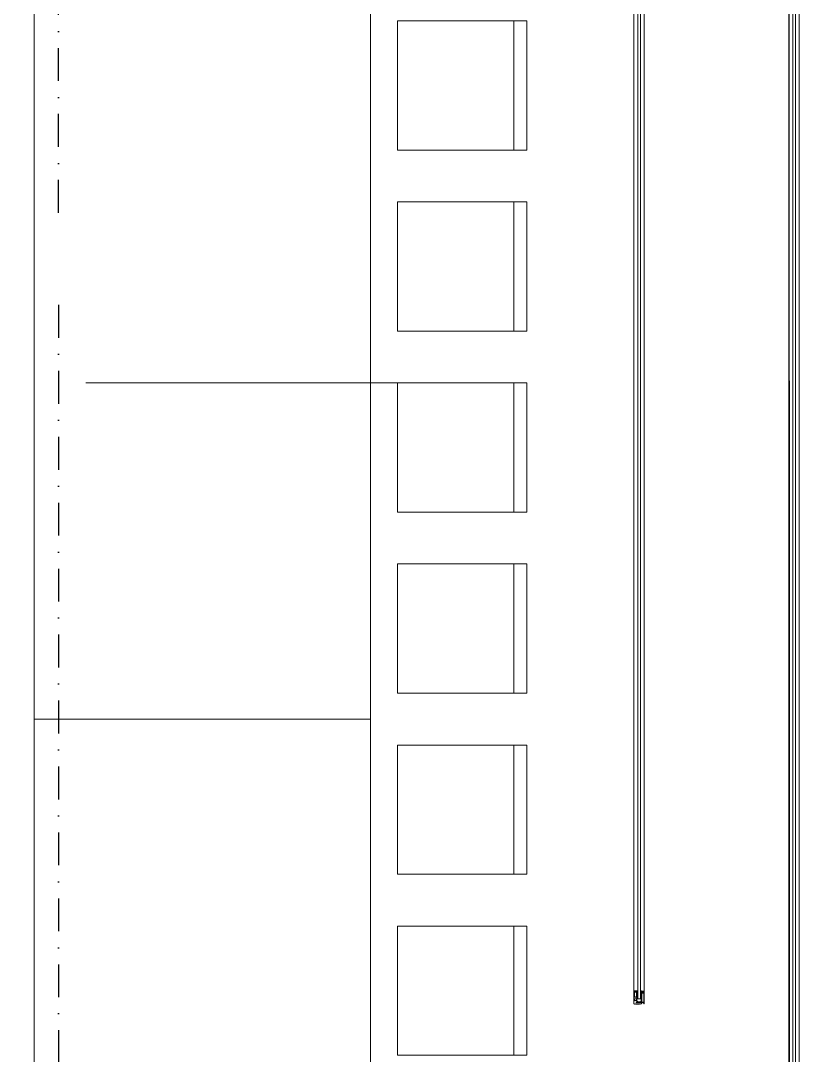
# Model space of a CAD drawing. Extents: x -3709 to 34975, y -230 to 8245.
# Drawn here: x 16999.7 to 17300.8, y 2177.5 to 2577.6 of the extents above; entities that cross this region are included whole.
import ezdxf

# ---------------------------------------------------------------- set-up
doc = ezdxf.new("R2010")
doc.units = 0
doc.linetypes.add('DASHDOT', pattern=[25.4, 12.7, -6.35, 0, -6.35])
doc.layers.get('0').update_dxf_attribs({"color": 9, "lineweight": 9})
for name, color, linetype, lineweight in [('0 @ 1', 9, 'Continuous', 9), ('05', 9, 'Continuous', 9), ('06D', 9, 'Continuous', 9), ('10', 9, 'Continuous', 9), ('15', 9, 'Continuous', 9), ('E-KABLO', 7, 'Continuous', 30)]:
    doc.layers.add(name, color=color, linetype=linetype, lineweight=lineweight)
pattern_1 = [(225, (-604.72494, -2171.82614), (-0.0883883476, 0.0883883476), []), (135, (-604.72494, -2171.82614), (0.0883883476, 0.0883883476), [])]

# ---------------------------------------------------------------- blocks, each defined once
blk = doc.blocks.new('p-strahle-alüminyumdoğramaprofili')
at = {"layer": '10'}
h = blk.add_hatch(dxfattribs=at)
h.set_pattern_fill('NET', color=256, angle=315, style=0)
h.set_pattern_definition(pattern_1)
h.paths.add_polyline_path([(-4.62, 2.65), (-4.68, 2.65), (-4.72, 2.75), (-4.72, 2.8), (-4.69, 2.8), (-4.69, 2.92), (-4.98, 2.92), (-4.98, 2.8), (-4.95, 2.8), (-4.99, 2.65), (-5.08, 2.66), (-5.25, 2.28), (-5.14, 2.28), (-5.14, 2.33), (-4.98, 2.52, 0.2599), (-4.9, 2.28), (-4.66, 2.28, 0.382682)])
h.paths.add_polyline_path([(-4.86, 2.52), (-4.67, 2.52, -2.16717)], flags=16)
h = blk.add_hatch(dxfattribs=at)
h.set_pattern_fill('NET', color=256, angle=315, style=0)
h.set_pattern_definition(pattern_1)
h.paths.add_polyline_path([(-4.62, 0.88), (-4.68, 0.88), (-4.72, 0.77), (-4.72, 0.73), (-4.69, 0.73), (-4.69, 0.6), (-4.98, 0.6), (-4.98, 0.73), (-4.95, 0.73), (-4.99, 0.88), (-5.08, 0.87), (-5.25, 1.24), (-5.14, 1.24), (-5.14, 1.2), (-4.98, 1.01, -0.2599), (-4.9, 1.24), (-4.66, 1.24, -0.382682)])
h.paths.add_polyline_path([(-4.86, 1), (-4.67, 1, 2.16717)], flags=16)
h = blk.add_hatch(dxfattribs=at)
h.set_pattern_fill('NET', color=256, angle=315, style=0)
h.set_pattern_definition([(225, (-608.45214, -2173.53612), (-0.0883883476, 0.0883883476), []), (135, (-608.45214, -2173.53612), (0.0883883476, 0.0883883476), [])])
h.paths.add_polyline_path([(-3.45, 2.28), (-3.45, 2.57), (-4.49, 2.57), (-4.49, 2.28)])
h = blk.add_hatch(dxfattribs=at)
h.set_pattern_fill('NET', color=256, angle=315, style=0)
h.set_pattern_definition([(225, (-608.45214, -2180.04526), (-0.0883883476, 0.0883883476), []), (135, (-608.45214, -2180.04526), (0.0883883476, 0.0883883476), [])])
h.paths.add_polyline_path([(-3.45, 0.93), (-3.45, 1.24), (-4.49, 1.24), (-4.49, 0.93)])
h = blk.add_hatch(dxfattribs=at)
h.set_pattern_fill('NET', color=256, angle=315, style=0)
h.set_pattern_definition([(225, (-629.50454, -2177.58922), (-0.0883883476, 0.0883883476), []), (135, (-629.50454, -2177.58922), (0.0883883476, 0.0883883476), [])])
h.paths.add_polyline_path([(0, 0.68), (0, 1.75), (-0.18, 1.75), (-0.18, 0.68)])
for points in [[(-5.08, 2.66), (-5.25, 2.28)], [(-5.09, 0.88), (-5.25, 1.24)], [(-4.98, 2.52), (-5.14, 2.33), (-5.14, 2.28)], [(-4.98, 1.01), (-5.14, 1.2), (-5.14, 1.24)], [(-4.92, 3.6), (-4.92, 3.16), (-4.61, 3.16), (-4.61, 2.87), (-4.52, 2.87), (-4.62, 2.65), (-4.68, 2.65), (-4.72, 2.75), (-4.72, 2.8), (-4.69, 2.8), (-4.69, 3.05), (-4.98, 3.05), (-4.98, 2.8), (-4.95, 2.8), (-4.99, 2.65), (-5.08, 2.66), (-5.07, 3.76), (-0.11, 3.76)], [(-4.69, 2.92), (-4.98, 2.92)], [(-4.71, 0.6), (-4.98, 0.6)], [(-2.83, 0.2), (-2.67, 0.2), (-2.67, -0.04), (-4.87, -0.04), (-4.87, 0.19), (-4.57, 0.19), (-4.57, 0.73), (-2.67, 0.73)], [(-4.52, 2.87), (-4.49, 2.87), (-4.49, 2.26)], [(-4.49, 0.93), (-4.49, 0.93), (-4.49, 1.26)], [(-3.45, 2.26), (-3.45, 2.57)], [(-3.45, 1.26), (-3.45, 0.93)], [(-2.08, 0.93), (-2.08, 2.57)], [(-0.18, 0.68), (0, 0.68), (0, 1.75)], [(-0.18, 1.75), (0, 1.75)]]:
    blk.add_lwpolyline(points, dxfattribs=at)
for points in [[(-0.18, 2.74), (-0.18, 2.21), (0, 2.21), (0, 2.08), (-0.18, 2.08), (-0.18, 0.43), (0, 0.43), (0, 0), (-0.12, 0), (-0.12, -0.24), (-5.09, -0.24), (-5.09, 0.88), (-4.98, 0.88), (-4.94, 0.7), (-4.99, 0.7), (-4.99, 0.33), (-4.71, 0.33), (-4.71, 0.88), (-4.56, 0.88), (-4.52, 0.93), (-1.28, 0.93), (-1.2, 1.22), (-0.9, 1.22), (-0.9, 0.62), (-0.58, 0.62), (-0.58, 2.74)], [(-2.03, 0.78), (-1.35, 0.78), (-1.35, 0.08), (-1.28, 0.04), (-1.28, -0.04), (-2.09, -0.04), (-2.09, 0.1), (-2.03, 0.15)]]:
    blk.add_lwpolyline(points, close=True, dxfattribs=at)
for points in [[(-0.57, 3.26), (-0.57, 3.62), (-4.89, 3.62), (-4.89, 3.65, 0.561743), (-4.97, 3.66, 0.595966), (-4.92, 3.6, -2.204878)], [(-4.67, 2.52), (-4.86, 2.52, 1)], [(-4.67, 1), (-4.86, 1, -1)], [(-4.61, 2.87), (-4.49, 3.45, -0.833203), (-4.18, 3.44, -0.447088)], [(-4.49, 2.57), (-1.23, 2.57, -0.414214), (-0.9, 2.25), (-0.9, 1.22)], [(-4.18, 3.44), (-4.18, 2.99, 0.414214), (-4.07, 2.89), (-0.82, 2.89), (-0.82, 3.62)], [(-2.67, 0.73), (-2.67, 0.32), (-2.83, 0.32, 1), (-2.83, 0.2, -1)], [(-0.11, 3.76), (-0.11, 3.62), (-0.45, 3.62), (-0.45, 3.14, -1), (-0.66, 3.14)], [(-0.66, 3.14, -0.305404), (-0.57, 3.26, -5.773092)]]:
    blk.add_lwpolyline(points, format="xyb", dxfattribs=at)
for centre, radius, start, end in [((-4.73, 2.47), 0.253, 168.6676, 234.1258), ((-4.73, 1.06), 0.253, 125.8742, 191.3324), ((-4.77, 2.44), 0.125, 139.5402, 40.4598), ((-4.77, 1.08), 0.125, 319.5402, 220.4598), ((-4.84, 2.48), 0.273, 305.9738, 36.4289), ((-4.84, 1.04), 0.273, 323.5711, 54.0262)]:
    blk.add_arc(centre, radius, start, end, dxfattribs=at)
blk = doc.blocks.new('*U700')
at = {"layer": '06D'}
for points in [[(4.95, 4), (667.04, 4)], [(4.95, 0), (667.02, 0)]]:
    blk.add_lwpolyline(points, dxfattribs=at)
at = {"layer": '15'}
for points in [[(1.96, 2.5), (670.03, 2.5)], [(670.03, 1.5), (1.96, 1.5)]]:
    blk.add_lwpolyline(points, dxfattribs=at)
at = {"layer": '0 @ 1', "linetype": 'Continuous', "xscale": -1}
blk.add_blockref('p-strahle-alüminyumdoğramaprofili', (-0.12, 0.24), dxfattribs=at)

msp = doc.modelspace()

# ---------------------------------------------------------------- linework, layer by layer
msp.add_lwpolyline([(16822.84, 2869.5), (17296.81, 2869.24), (17297.31, 1720.48), (16885.04, 1720.5), (16885.04, 1794.5), (16820.84, 1794.5), (16820.84, 2410.5), (16882.84, 2410.5), (16882.84, 2494.5), (16822.84, 2494.5), (16822.84, 2869.5)])
at = {"layer": '05'}
for p, q in [((17004.97, 2447.5), (17004.97, 2587.5)), ((17004.97, 2447.5), (17004.97, 2587.5)), ((17134.97, 2587.5), (17134.97, 2447.5)), ((17134.97, 2587.5), (17134.97, 2447.5)), ((17004.97, 2307.5), (17004.97, 2447.5)), ((17004.97, 2307.5), (17004.97, 2447.5)), ((17134.97, 2447.5), (17134.97, 2307.5)), ((17134.97, 2447.5), (17134.97, 2307.5)), ((17024.97, 2437.5), (17154.97, 2437.5)), ((17154.97, 2437.5), (17024.97, 2437.5)), ((17024.97, 2437.5), (17154.97, 2437.5)), ((17154.97, 2437.5), (17024.97, 2437.5)), ((17134.97, 2307.5), (17004.97, 2307.5)), ((17004.97, 2167.5), (17004.97, 2307.5)), ((17004.97, 2307.5), (17134.97, 2307.5)), ((17134.97, 2307.5), (17004.97, 2307.5)), ((17004.97, 2167.5), (17004.97, 2307.5)), ((17004.97, 2307.5), (17134.97, 2307.5)), ((17134.97, 2307.5), (17134.97, 2167.5)), ((17134.97, 2307.5), (17134.97, 2167.5))]:
    msp.add_line(p, q, dxfattribs=at)
for points in [[(17145.47, 2577.5), (17145.47, 2527.5), (17195.47, 2527.5), (17195.47, 2577.5)], [(17145.47, 2577.5), (17145.47, 2527.5), (17195.47, 2527.5), (17195.47, 2577.5)], [(17145.47, 2457.5), (17145.47, 2507.5), (17195.47, 2507.5), (17195.47, 2457.5)], [(17145.47, 2457.5), (17145.47, 2507.5), (17195.47, 2507.5), (17195.47, 2457.5)], [(17145.47, 2437.5), (17145.47, 2387.5), (17195.47, 2387.5), (17195.47, 2437.5)], [(17145.47, 2437.5), (17145.47, 2387.5), (17195.47, 2387.5), (17195.47, 2437.5)], [(17145.47, 2317.5), (17145.47, 2367.5), (17195.47, 2367.5), (17195.47, 2317.5)], [(17145.47, 2317.5), (17145.47, 2367.5), (17195.47, 2367.5), (17195.47, 2317.5)], [(17145.47, 2297.5), (17145.47, 2247.5), (17195.47, 2247.5), (17195.47, 2297.5)], [(17145.47, 2297.5), (17145.47, 2247.5), (17195.47, 2247.5), (17195.47, 2297.5)], [(17145.47, 2177.5), (17145.47, 2227.5), (17195.47, 2227.5), (17195.47, 2177.5)], [(17145.47, 2177.5), (17145.47, 2227.5), (17195.47, 2227.5), (17195.47, 2177.5)]]:
    msp.add_lwpolyline(points, close=True, dxfattribs=at)
for points in [[(17190.47, 2577.5), (17190.47, 2527.5)], [(17190.47, 2577.5), (17190.47, 2527.5)], [(17190.47, 2457.5), (17190.47, 2507.5)], [(17190.47, 2457.5), (17190.47, 2507.5)], [(17190.47, 2437.5), (17190.47, 2387.5)], [(17190.47, 2437.5), (17190.47, 2387.5)], [(17190.47, 2317.5), (17190.47, 2367.5)], [(17190.47, 2317.5), (17190.47, 2367.5)], [(17190.47, 2297.5), (17190.47, 2247.5)], [(17190.47, 2297.5), (17190.47, 2247.5)], [(17190.47, 2177.5), (17190.47, 2227.5)], [(17190.47, 2177.5), (17190.47, 2227.5)]]:
    msp.add_lwpolyline(points, dxfattribs=at)
at = {"layer": '06D'}
for points in [[(17296.81, 1890.76), (17296.81, 2864.27)], [(17300.81, 1890.76), (17300.81, 2864.29)]]:
    msp.add_lwpolyline(points, dxfattribs=at)
at = {"layer": '15'}
for points in [[(17298.31, 2867.28), (17298.31, 1887.77)], [(17299.31, 1887.77), (17299.31, 2867.28)]]:
    msp.add_lwpolyline(points, dxfattribs=at)
at = {"layer": 'E-KABLO', "color": 6, "linetype": 'DASHDOT'}
for p, q in [((17014.34, 2503.33), (17014.34, 2587.5)), ((17014.34, 2467.67), (17014.34, 1979.3))]:
    msp.add_line(p, q, dxfattribs=at)

# ---------------------------------------------------------------- block references
at = {"linetype": 'Continuous', "xscale": -1, "rotation": 270}
msp.add_blockref('*U700', (17236.84, 2197.41), dxfattribs=at)

doc.saveas('drawing.dxf')
